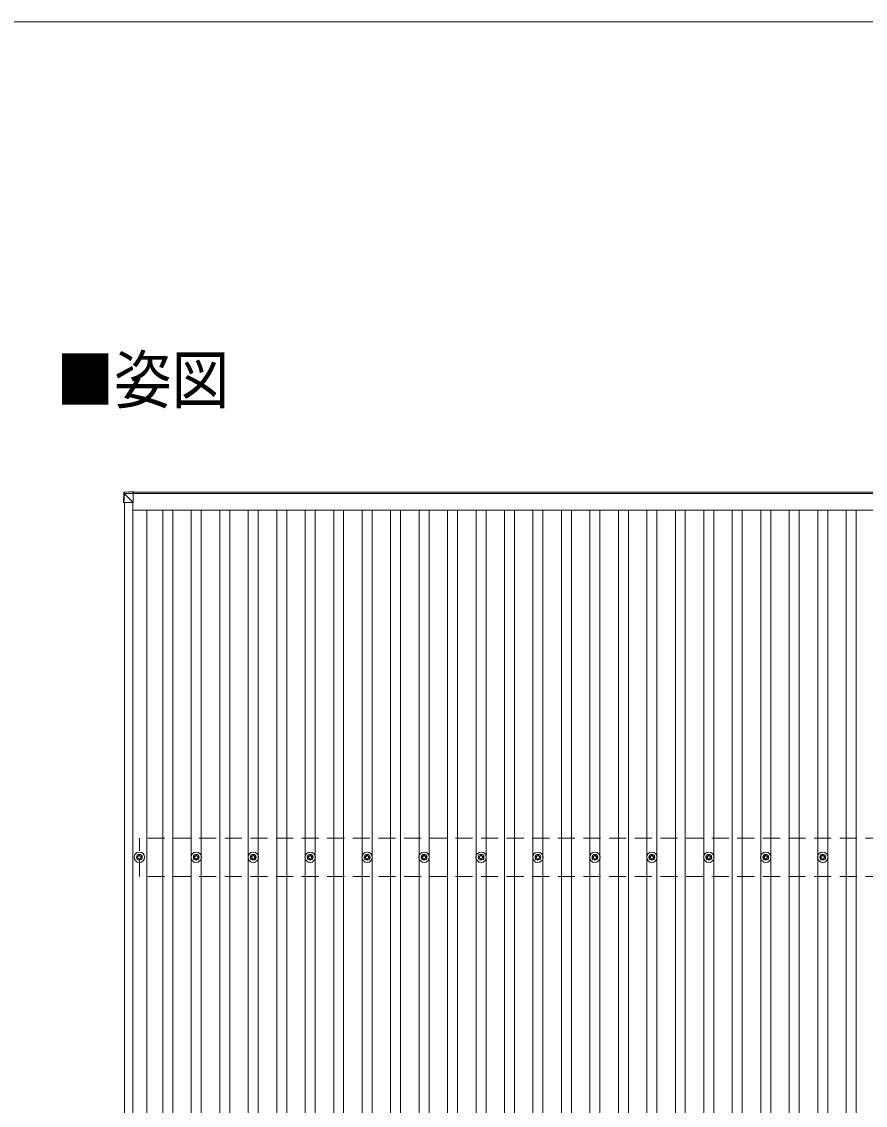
# Model space of a CAD drawing. Units: millimetres at full size, sheet at 1:50; details may follow other scales. Extents: x -14053 to 14053, y -9700 to 9700.
# Drawn here: x -8861 to -5898, y 5893 to 9700 of the extents above; entities that cross this region are included whole.
import ezdxf
from ezdxf.enums import TextEntityAlignment as Align

# ---------------------------------------------------------------- set-up
doc = ezdxf.new("R2010")
doc.units = ezdxf.units.MM
doc.header["$LTSCALE"] = 50
doc.linetypes.add('DASHED1', pattern=[1.8, 1.2, -0.6])
for name, color, linetype, lineweight in [('1-1', 2, 'Continuous', 9), ('1-2', 134, 'Continuous', 9), ('1-3', 5, 'Continuous', 5), ('1-4', 2, 'DASHED1', 9), ('1-5', 6, 'Continuous', 9), ('F-0', 7, 'Continuous', 9)]:
    doc.layers.add(name, color=color, linetype=linetype, lineweight=lineweight)
doc.layers.add('1-7', color=7, linetype='Continuous')
doc.styles.add('ＭＳ ゴシック', font='')
doc.styles.get('ＭＳ ゴシック').set_extended_font_data('MS Gothic')

msp = doc.modelspace()

# ---------------------------------------------------------------- linework, layer by layer
at = {"layer": '1-1'}
for p, q in [((-8469.23, 8047.15), (-3027.01, 8047.15)), ((-3027.01, 8042.55), (-8469.23, 8042.55)), ((-8499.7, 2119.94), (-8499.7, 8010.97)), ((-8470.7, 2119.89), (-8470.7, 8010.92)), ((-8470.7, 7983.72), (-3024.7, 7983.72)), ((-8421.2, 2144.63), (-8421.2, 7983.72))]:
    msp.add_line(p, q, dxfattribs=at)
at = {"layer": '1-2'}
for p, q in [((-8365.2, 2144.63), (-8365.2, 7983.72)), ((-8330.2, 2144.63), (-8330.2, 7983.72)), ((-8265.2, 2144.63), (-8265.2, 7983.72)), ((-8230.2, 2144.63), (-8230.2, 7983.72)), ((-8165.2, 2144.63), (-8165.2, 7983.72)), ((-8130.2, 2144.63), (-8130.2, 7983.72)), ((-8065.2, 2144.63), (-8065.2, 7983.72)), ((-8030.2, 2144.63), (-8030.2, 7983.72)), ((-7965.2, 2144.63), (-7965.2, 7983.72)), ((-7930.2, 2144.63), (-7930.2, 7983.72)), ((-7865.2, 2144.63), (-7865.2, 7983.72)), ((-7830.2, 2144.63), (-7830.2, 7983.72)), ((-7765.2, 2144.63), (-7765.2, 7983.72)), ((-7730.2, 2144.63), (-7730.2, 7983.72)), ((-7665.2, 2144.63), (-7665.2, 7983.72)), ((-7630.2, 2144.63), (-7630.2, 7983.72)), ((-7565.2, 2144.63), (-7565.2, 7983.72)), ((-7530.2, 2144.63), (-7530.2, 7983.72)), ((-7465.2, 2144.63), (-7465.2, 7983.72)), ((-7430.2, 2144.63), (-7430.2, 7983.72)), ((-7365.2, 2144.63), (-7365.2, 7983.72)), ((-7330.2, 2144.63), (-7330.2, 7983.72)), ((-7265.2, 2144.63), (-7265.2, 7983.72)), ((-7230.2, 2144.63), (-7230.2, 7983.72)), ((-7165.2, 2144.63), (-7165.2, 7983.72)), ((-7130.2, 2144.63), (-7130.2, 7983.72)), ((-7065.2, 2144.63), (-7065.2, 7983.72)), ((-7030.2, 2144.63), (-7030.2, 7983.72)), ((-6965.2, 2144.63), (-6965.2, 7983.72)), ((-6930.2, 2144.63), (-6930.2, 7983.72)), ((-6865.2, 2144.63), (-6865.2, 7983.72)), ((-6830.2, 2144.63), (-6830.2, 7983.72)), ((-6765.2, 2144.63), (-6765.2, 7983.72)), ((-6730.2, 2144.63), (-6730.2, 7983.72)), ((-6665.2, 2144.63), (-6665.2, 7983.72)), ((-6630.2, 2144.63), (-6630.2, 7983.72)), ((-6565.2, 2144.63), (-6565.2, 7983.72)), ((-6530.2, 2144.63), (-6530.2, 7983.72)), ((-6465.2, 2144.63), (-6465.2, 7983.72)), ((-6430.2, 2144.63), (-6430.2, 7983.72)), ((-6365.2, 2144.63), (-6365.2, 7983.72)), ((-6330.2, 2144.63), (-6330.2, 7983.72)), ((-6265.2, 2144.63), (-6265.2, 7983.72)), ((-6230.2, 2144.63), (-6230.2, 7983.72)), ((-6165.2, 2144.63), (-6165.2, 7983.72)), ((-6130.2, 2144.63), (-6130.2, 7983.72)), ((-6065.2, 2144.63), (-6065.2, 7983.72)), ((-6030.2, 2144.63), (-6030.2, 7983.72)), ((-5965.2, 2144.63), (-5965.2, 7983.72)), ((-5930.2, 2144.63), (-5930.2, 7983.72))]:
    msp.add_line(p, q, dxfattribs=at)
at = {"layer": '1-3'}
for p, q in [((-8457.7, 6765.87), (-8453.28, 6765.87)), ((-8457.7, 6762.37), (-8453.28, 6762.37)), ((-8449.45, 6774.12), (-8449.45, 6769.7)), ((-8449.45, 6758.54), (-8449.45, 6754.12)), ((-8445.95, 6774.12), (-8445.95, 6769.7)), ((-8445.95, 6758.54), (-8445.95, 6754.12)), ((-8442.12, 6765.87), (-8437.7, 6765.87)), ((-8442.12, 6762.37), (-8437.7, 6762.37)), ((-8257.7, 6765.87), (-8253.28, 6765.87)), ((-8257.7, 6762.37), (-8253.28, 6762.37)), ((-8249.45, 6774.12), (-8249.45, 6769.7)), ((-8249.45, 6758.54), (-8249.45, 6754.12)), ((-8245.95, 6774.12), (-8245.95, 6769.7)), ((-8245.95, 6758.54), (-8245.95, 6754.12)), ((-8242.12, 6765.87), (-8237.7, 6765.87)), ((-8242.12, 6762.37), (-8237.7, 6762.37)), ((-8057.7, 6765.87), (-8053.28, 6765.87)), ((-8057.7, 6762.37), (-8053.28, 6762.37)), ((-8049.45, 6774.12), (-8049.45, 6769.7)), ((-8049.45, 6758.54), (-8049.45, 6754.12)), ((-8045.95, 6774.12), (-8045.95, 6769.7)), ((-8045.95, 6758.54), (-8045.95, 6754.12)), ((-8042.12, 6765.87), (-8037.7, 6765.87)), ((-8042.12, 6762.37), (-8037.7, 6762.37)), ((-7857.7, 6765.87), (-7853.28, 6765.87)), ((-7857.7, 6762.37), (-7853.28, 6762.37)), ((-7849.45, 6774.12), (-7849.45, 6769.7)), ((-7849.45, 6758.54), (-7849.45, 6754.12)), ((-7845.95, 6774.12), (-7845.95, 6769.7)), ((-7845.95, 6758.54), (-7845.95, 6754.12)), ((-7842.12, 6765.87), (-7837.7, 6765.87)), ((-7842.12, 6762.37), (-7837.7, 6762.37)), ((-7657.7, 6765.87), (-7653.28, 6765.87)), ((-7657.7, 6762.37), (-7653.28, 6762.37)), ((-7649.45, 6774.12), (-7649.45, 6769.7)), ((-7649.45, 6758.54), (-7649.45, 6754.12)), ((-7645.95, 6774.12), (-7645.95, 6769.7)), ((-7645.95, 6758.54), (-7645.95, 6754.12)), ((-7642.12, 6765.87), (-7637.7, 6765.87)), ((-7642.12, 6762.37), (-7637.7, 6762.37)), ((-7457.7, 6765.87), (-7453.28, 6765.87)), ((-7457.7, 6762.37), (-7453.28, 6762.37)), ((-7449.45, 6774.12), (-7449.45, 6769.7)), ((-7449.45, 6758.54), (-7449.45, 6754.12)), ((-7445.95, 6774.12), (-7445.95, 6769.7)), ((-7445.95, 6758.54), (-7445.95, 6754.12)), ((-7442.12, 6765.87), (-7437.7, 6765.87)), ((-7442.12, 6762.37), (-7437.7, 6762.37)), ((-7257.7, 6765.87), (-7253.28, 6765.87)), ((-7257.7, 6762.37), (-7253.28, 6762.37)), ((-7249.45, 6774.12), (-7249.45, 6769.7)), ((-7249.45, 6758.54), (-7249.45, 6754.12)), ((-7245.95, 6774.12), (-7245.95, 6769.7)), ((-7245.95, 6758.54), (-7245.95, 6754.12)), ((-7242.12, 6765.87), (-7237.7, 6765.87)), ((-7242.12, 6762.37), (-7237.7, 6762.37)), ((-7057.7, 6765.87), (-7053.28, 6765.87)), ((-7057.7, 6762.37), (-7053.28, 6762.37)), ((-7049.45, 6774.12), (-7049.45, 6769.7)), ((-7049.45, 6758.54), (-7049.45, 6754.12)), ((-7045.95, 6774.12), (-7045.95, 6769.7)), ((-7045.95, 6758.54), (-7045.95, 6754.12)), ((-7042.12, 6765.87), (-7037.7, 6765.87)), ((-7042.12, 6762.37), (-7037.7, 6762.37)), ((-6857.7, 6765.87), (-6853.28, 6765.87)), ((-6857.7, 6762.37), (-6853.28, 6762.37)), ((-6849.45, 6774.12), (-6849.45, 6769.7)), ((-6849.45, 6758.54), (-6849.45, 6754.12)), ((-6845.95, 6774.12), (-6845.95, 6769.7)), ((-6845.95, 6758.54), (-6845.95, 6754.12)), ((-6842.12, 6765.87), (-6837.7, 6765.87)), ((-6842.12, 6762.37), (-6837.7, 6762.37)), ((-6657.7, 6765.87), (-6653.28, 6765.87)), ((-6657.7, 6762.37), (-6653.28, 6762.37)), ((-6649.45, 6774.12), (-6649.45, 6769.7)), ((-6649.45, 6758.54), (-6649.45, 6754.12)), ((-6645.95, 6774.12), (-6645.95, 6769.7)), ((-6645.95, 6758.54), (-6645.95, 6754.12)), ((-6642.12, 6765.87), (-6637.7, 6765.87)), ((-6642.12, 6762.37), (-6637.7, 6762.37)), ((-6457.7, 6765.87), (-6453.28, 6765.87)), ((-6457.7, 6762.37), (-6453.28, 6762.37)), ((-6449.45, 6774.12), (-6449.45, 6769.7)), ((-6449.45, 6758.54), (-6449.45, 6754.12)), ((-6445.95, 6774.12), (-6445.95, 6769.7)), ((-6445.95, 6758.54), (-6445.95, 6754.12)), ((-6442.12, 6765.87), (-6437.7, 6765.87)), ((-6442.12, 6762.37), (-6437.7, 6762.37)), ((-6257.7, 6765.87), (-6253.28, 6765.87)), ((-6257.7, 6762.37), (-6253.28, 6762.37)), ((-6249.45, 6774.12), (-6249.45, 6769.7)), ((-6249.45, 6758.54), (-6249.45, 6754.12)), ((-6245.95, 6774.12), (-6245.95, 6769.7)), ((-6245.95, 6758.54), (-6245.95, 6754.12)), ((-6242.12, 6765.87), (-6237.7, 6765.87)), ((-6242.12, 6762.37), (-6237.7, 6762.37)), ((-6057.7, 6765.87), (-6053.28, 6765.87)), ((-6057.7, 6762.37), (-6053.28, 6762.37)), ((-6049.45, 6774.12), (-6049.45, 6769.7)), ((-6049.45, 6758.54), (-6049.45, 6754.12)), ((-6045.95, 6774.12), (-6045.95, 6769.7)), ((-6045.95, 6758.54), (-6045.95, 6754.12)), ((-6042.12, 6765.87), (-6037.7, 6765.87)), ((-6042.12, 6762.37), (-6037.7, 6762.37))]:
    msp.add_line(p, q, dxfattribs=at)
for centre, radius in [((-8447.7, 6764.12), 18.25), ((-8247.7, 6764.12), 18.25), ((-8047.7, 6764.12), 18.25), ((-7847.7, 6764.12), 18.25), ((-7647.7, 6764.12), 18.25), ((-7447.7, 6764.12), 18.25), ((-7247.7, 6764.12), 18.25), ((-7047.7, 6764.12), 18.25), ((-6847.7, 6764.12), 18.25), ((-6647.7, 6764.12), 18.25), ((-6447.7, 6764.12), 18.25), ((-6247.7, 6764.12), 18.25), ((-6047.7, 6764.12), 18.25), ((-8447.7, 6764.12), 10.15), ((-8447.7, 6764.12), 5.85), ((-8447.7, 6764.12), 5.25), ((-8247.7, 6764.12), 10.15), ((-8247.7, 6764.12), 5.85), ((-8247.7, 6764.12), 5.25), ((-8047.7, 6764.12), 10.15), ((-8047.7, 6764.12), 5.85), ((-8047.7, 6764.12), 5.25), ((-7847.7, 6764.12), 10.15), ((-7847.7, 6764.12), 5.85), ((-7847.7, 6764.12), 5.25), ((-7647.7, 6764.12), 10.15), ((-7647.7, 6764.12), 5.85), ((-7647.7, 6764.12), 5.25), ((-7447.7, 6764.12), 10.15), ((-7447.7, 6764.12), 5.85), ((-7447.7, 6764.12), 5.25), ((-7247.7, 6764.12), 10.15), ((-7247.7, 6764.12), 5.85), ((-7247.7, 6764.12), 5.25), ((-7047.7, 6764.12), 10.15), ((-7047.7, 6764.12), 5.85), ((-7047.7, 6764.12), 5.25), ((-6847.7, 6764.12), 10.15), ((-6847.7, 6764.12), 5.85), ((-6847.7, 6764.12), 5.25), ((-6647.7, 6764.12), 10.15), ((-6647.7, 6764.12), 5.85), ((-6647.7, 6764.12), 5.25), ((-6447.7, 6764.12), 10.15), ((-6447.7, 6764.12), 5.85), ((-6447.7, 6764.12), 5.25), ((-6247.7, 6764.12), 10.15), ((-6247.7, 6764.12), 5.85), ((-6247.7, 6764.12), 5.25), ((-6047.7, 6764.12), 10.15), ((-6047.7, 6764.12), 5.85), ((-6047.7, 6764.12), 5.25)]:
    msp.add_circle(centre, radius, dxfattribs=at)
at = {"layer": '1-4'}
for p, q in [((-8447.7, 6697.12), (-8447.7, 6831.12)), ((-3047.7, 6831.12), (-8447.7, 6831.12)), ((-3047.7, 6697.12), (-8447.7, 6697.12))]:
    msp.add_line(p, q, dxfattribs=at)
at = {"layer": '1-5'}
for p, q in [((-8503.53, 8010.38), (-8501.66, 8040.92)), ((-8501.66, 8040.92), (-8501.66, 8045.68)), ((-8499.77, 8040.73), (-8501.63, 8010.32)), ((-8469.23, 8049.48), (-8499.79, 8047.55)), ((-8499.78, 8047.55), (-8499.79, 8047.55)), ((-8469.23, 8049.48), (-8499.78, 8047.55)), ((-8499.78, 8047.55), (-8499.78, 8042.79)), ((-8499.78, 8042.79), (-8469.23, 8044.67)), ((-8499.67, 8040.74), (-8499.77, 8040.73)), ((-8469.23, 8042.7), (-8499.72, 8040.83)), ((-8469.23, 8010.91), (-8499.67, 8041.39)), ((-8469.23, 8049.48), (-8469.23, 8010.91)), ((-8501.63, 8010.97), (-8469.23, 8010.91))]:
    msp.add_line(p, q, dxfattribs=at)
msp.add_lwpolyline([(-8501.66, 8045.68), (-8503.53, 8015.2), (-8503.53, 8010.38)], dxfattribs=at)
for centre, radius, start, end in [((-8499.66, 8040.8), 2, 93.48408, 176.48407), ((-8499.43, 8053.65), 12.92, 260.08679, 268.52577), ((-8489.41, 8041.85), 10.42, 174.80664, 186.16183)]:
    msp.add_arc(centre, radius, start, end, dxfattribs=at)
for centre, major_axis, ratio, start_param, end_param in [((-8499.66, 8045.56), (-1.92, -0.56), 0.998105, 4.4898734, 5.9384966), ((-8499.66, 8040.8), (-0.12, 2), 0.02656, 0.0332981, 1.5518323), ((-8463.65, 8042.94), (-36.07, -2.1), 0.055348, 0.0000815, 0.0491486), ((-8501.52, 8010.38), (-2, 0), 0.033268, 0.0000002, 1.5185344)]:
    msp.add_ellipse(centre, major_axis=major_axis, ratio=ratio, start_param=start_param, end_param=end_param, dxfattribs=at)
at = {"layer": 'F-0', "color": 5, "lineweight": 5}
msp.add_line((-14053.43, 9700), (13346.57, 9700), dxfattribs=at)

# ---------------------------------------------------------------- texts
at = {"layer": '1-7', "style": 'ＭＳ ゴシック', "width": 0.9}
msp.add_text('■姿図', height=165, dxfattribs=at).set_placement((-8739.16, 8309.91), align=Align.BOTTOM_LEFT)

doc.saveas('drawing.dxf')
